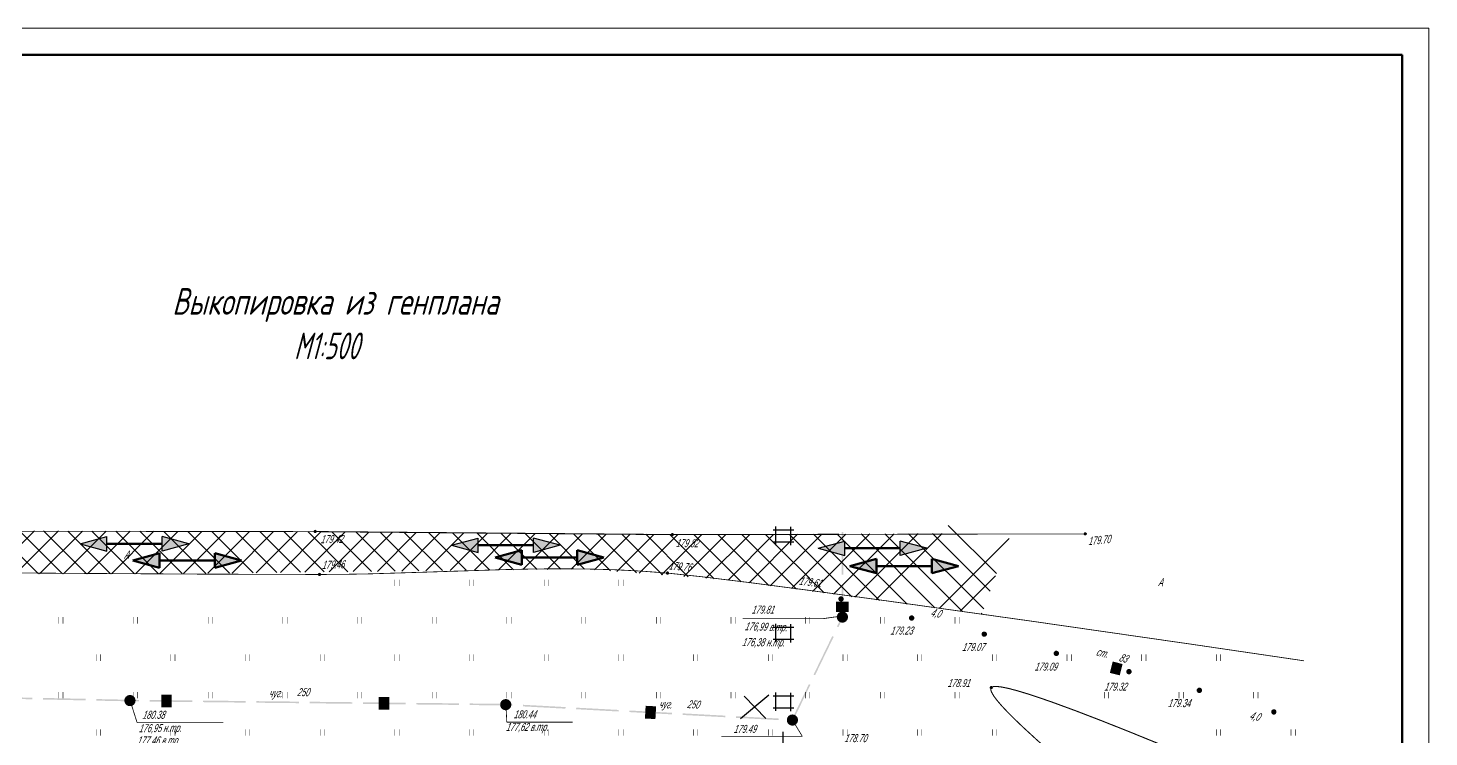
# Model space of a CAD drawing. Header units: millimetres. Extents: x 152217 to 562659, y 54507 to 219294.
# Drawn here: x 560015.8 to 560278.4, y 219161.2 to 219294 of the extents above; entities that cross this region are included whole.
import ezdxf

# ---------------------------------------------------------------- set-up
doc = ezdxf.new("R2010")
doc.units = ezdxf.units.MM
for name, pattern in [('т-1.5_0.50', [0.75, 0, -0.75]), ('т-1_0.50', [0.5, 0, -0.5]), ('Штриховая 1.5-1.5_0.50', [1.5, 0.75, -0.75])]:
    doc.linetypes.add(name, pattern=pattern)
doc.layers.get('0').update_dxf_attribs({"lineweight": 18})
for name, color, linetype in [('dimension', 1, 'Continuous'), ('Водопровод без подразд.', 7, 'Continuous'), ('Колодцы на водопроводах', 7, 'Continuous'), ('Контур растительности_ угодий_ грунтов и др.', 7, 'Continuous'), ('Опоры трубопровода мет.', 7, 'Continuous'), ('Проезжие части улиц и тротуаров (без бортового камня)', 7, 'Continuous'), ('Растительность травяная луговая', 7, 'Continuous'), ('Рельеф', 7, 'Continuous'), ('Ситуация', 7, 'Continuous'), ('Тепло наземн.', 7, 'Continuous')]:
    doc.layers.add(name, color=color, linetype=linetype)
for name, color, linetype, lineweight in [('OSN', 7, 'Continuous', 60), ('ИИ_ОФОРМЛЕНИЕ_025', 7, 'Continuous', 25), ('Толст.рамка', 7, 'Continuous', 60), ('Тонк.рамка', 10, 'Continuous', 20)]:
    doc.layers.add(name, color=color, linetype=linetype, lineweight=lineweight)
doc.styles.get("Standard").update_dxf_attribs({"font": 'simplex.shx', "width": 0.6, "oblique": 15})

# ---------------------------------------------------------------- blocks, each defined once
blk = doc.blocks.new('118 - 330 отм высот')
blk.add_hatch(color=7).paths.add_polyline_path([(0.1, 0.12), (0, 0.16), (-0.09, 0.12), (-0.15, 0.03), (-0.13, -0.07), (-0.05, -0.14), (0.05, -0.14), (0.13, -0.07), (0.15, 0.03)])
at = {"color": 7, "linetype": 'Continuous', "lineweight": 0, "const_width": 0.01, "flags": 128}
blk.add_lwpolyline([(0.1, 0.12), (0, 0.16), (-0.09, 0.12), (-0.15, 0.03), (-0.13, -0.07), (-0.05, -0.14), (0.05, -0.14), (0.13, -0.07), (0.15, 0.03), (0.1, 0.12)], close=True, dxfattribs=at)
blk = doc.blocks.new('DIMENSION_1244')
at = {"color": 7, "linetype": 'Continuous', "lineweight": 0, "const_width": 0.075, "flags": 128}
for points in [[(4066.90997, 2214.889579), (4066.993893, 2213.26707)], [(4066.993893, 2213.26707), (4073.176209, 2213.26707)]]:
    blk.add_lwpolyline(points, dxfattribs=at)
at = {"color": 7, "insert": (4071.686144, 2214.26707), "char_height": 1.262627, "attachment_point": 7}
blk.add_mtext('{\\fArial|c1|b0|i1;\\l\\C0; }', dxfattribs=at)
blk = doc.blocks.new('DIMENSION_1338')
at = {"color": 7, "linetype": 'Continuous', "lineweight": 0, "const_width": 0.075, "flags": 128}
for points in [[(4066.90997, 2214.889579), (4066.993893, 2213.26707)], [(4066.993893, 2213.26707), (4073.176209, 2213.26707)]]:
    blk.add_lwpolyline(points, dxfattribs=at)
at = {"color": 7, "insert": (4071.686144, 2214.26707), "char_height": 1.262627, "attachment_point": 7}
blk.add_mtext('{\\fArial|c1|b0|i1;\\l\\C0; }', dxfattribs=at)
blk = doc.blocks.new('DIMENSION_1374')
at = {"color": 7, "linetype": 'Continuous', "lineweight": 0, "const_width": 0.075, "flags": 128}
for points in [[(4098.484477, 2223.215523), (4096.630067, 2222.956768)], [(4096.630067, 2222.956768), (4089.104612, 2222.956768)]]:
    blk.add_lwpolyline(points, dxfattribs=at)
at = {"color": 7, "insert": (4090.104612, 2223.956768), "char_height": 1.262627, "attachment_point": 7}
blk.add_mtext('{\\fArial|c1|b0|i1;\\l\\C0; }', dxfattribs=at)
blk = doc.blocks.new('DIMENSION_1380')
at = {"color": 7, "linetype": 'Continuous', "lineweight": 0, "const_width": 0.075, "flags": 128}
for points in [[(4031.680488, 2215.308314), (4032.337334, 2213.223541)], [(4032.337334, 2213.223541), (4040.419402, 2213.223541)]]:
    blk.add_lwpolyline(points, dxfattribs=at)
at = {"color": 7, "insert": (4038.929337, 2214.223541), "char_height": 1.262627, "attachment_point": 7}
blk.add_mtext('{\\fArial|c1|b0|i1;\\l\\C0; }', dxfattribs=at)
blk = doc.blocks.new('DIMENSION_1386')
at = {"color": 7, "linetype": 'Continuous', "lineweight": 0, "const_width": 0.075, "flags": 128}
for points in [[(4093.764667, 2213.461513), (4094.697758, 2211.928449)], [(4094.697758, 2211.928449), (4087.116727, 2211.928449)]]:
    blk.add_lwpolyline(points, dxfattribs=at)
at = {"color": 7, "insert": (4088.116727, 2212.928449), "char_height": 1.262627, "attachment_point": 7}
blk.add_mtext('{\\fArial|c1|b0|i1;\\l\\C0; }', dxfattribs=at)
blk = doc.blocks.new('2011 - 401 трава')
at = {"color": 7, "linetype": 'Continuous', "lineweight": 0, "const_width": 0.1, "flags": 128}
for points in [[(0, 0), (0, 1.2)], [(0.8, 0), (0.8, 1.2)]]:
    blk.add_lwpolyline(points, dxfattribs=at)
blk = doc.blocks.new('49 - 117.2.1 колодц.смотр.на водопроводах d-2.0')
at = {"true_color": 0xffffff}
blk.add_hatch(color=7, dxfattribs=at).paths.add_polyline_path([(-0.00002, 1), (-0.3827, 0.92388), (-0.70712, 0.70712), (-0.92388, 0.3827), (-1, 0), (-0.92388, -0.38268), (-0.70712, -0.7071), (-0.3827, -0.92386), (0, -0.99998), (0.38268, -0.92386), (0.7071, -0.7071), (0.92386, -0.38268), (0.99998, 0.00002), (0.92386, 0.3827), (0.7071, 0.70712), (0.38268, 0.92388)])
at = {"color": 7, "linetype": 'Continuous', "lineweight": 0, "const_width": 0.1, "flags": 128}
blk.add_lwpolyline([(-1, 0), (1, 0)], dxfattribs=at)
blk.add_lwpolyline([(0, 1), (0.269797, 0.962917), (0.519584, 0.854419), (0.730836, 0.682553), (0.887885, 0.460065), (0.979084, 0.203456), (0.997669, -0.068242), (0.942261, -0.33488), (0.81697, -0.57668), (0.631088, -0.775711), (0.398401, -0.917211), (0.136167, -0.990686), (-0.136167, -0.990686), (-0.398401, -0.917211), (-0.631088, -0.775711), (-0.81697, -0.57668), (-0.942261, -0.33488), (-0.997669, -0.068242), (-0.979084, 0.203456), (-0.887885, 0.460065), (-0.730836, 0.682553), (-0.519584, 0.854419), (-0.269797, 0.962917), (0, 1)], close=True, dxfattribs=at)
at = {"color": 7, "linetype": 'Continuous', "lineweight": 0, "true_color": 0xffffff, "const_width": 0.02, "flags": 128}
blk.add_lwpolyline([(0, 1), (-0.382683, 0.92388), (-0.707107, 0.707107), (-0.92388, 0.382683), (-1, 0), (-0.92388, -0.382683), (-0.707107, -0.707107), (-0.382683, -0.92388), (0, -1), (0.382683, -0.92388), (0.707107, -0.707107), (0.92388, -0.382683), (1, 0), (0.92388, 0.382683), (0.707107, 0.707107), (0.382683, 0.92388), (0, 1)], close=True, dxfattribs=at)
blk = doc.blocks.new('22 - 107.1.1 столбы метал d-1.0')
blk.add_hatch(color=7).paths.add_polyline_path([(-0.00002, 0.5), (-0.25, 0.43302), (-0.43302, 0.25002), (-0.5, 0.00002), (-0.43302, -0.24998), (-0.25002, -0.433), (-0.00002, -0.5), (0.24998, -0.433), (0.433, -0.25), (0.5, 0), (0.433, 0.25), (0.25, 0.43302)])
at = {"color": 7, "linetype": 'Continuous', "lineweight": 0, "const_width": 0.02, "flags": 128}
blk.add_lwpolyline([(0, 0.5), (-0.25, 0.433013), (-0.433013, 0.25), (-0.5, 0), (-0.433013, -0.25), (-0.25, -0.433013), (0, -0.5), (0.25, -0.433013), (0.433013, -0.25), (0.5, 0), (0.433013, 0.25), (0.25, 0.433013), (0, 0.5)], close=True, dxfattribs=at)

msp = doc.modelspace()

# ---------------------------------------------------------------- hatches: boundary and pattern name
at = {"layer": 'Водопровод без подразд.'}
for points in [[(560168.604, 219191.6236), (560168.618, 219199.6236), (560168.318, 219199.6241), (560168.304, 219191.6241)], [(560168.2901, 219183.7026), (560167.4119, 219181.8949), (560167.6818, 219181.7638), (560168.575, 219183.6025), (560168.4401, 219183.668), (560168.5901, 219183.6677), (560168.6005, 219189.6236), (560168.3005, 219189.6241)], [(560163.3122, 219172.769), (560166.8079, 219179.9648), (560166.538, 219180.0959), (560163.0424, 219172.9001)], [(560158.9789, 219164.5354), (560158.4783, 219164.5622), (560158.4622, 219164.2626), (560159.0623, 219164.2304), (560159.0703, 219164.3802), (560159.2052, 219164.3147), (560162.4383, 219170.97), (560162.1685, 219171.1011)], [(560008.5535, 219168.4349), (560016.5517, 219168.2666), (560016.558, 219168.5666), (560008.5598, 219168.7348)], [(560018.5513, 219168.2246), (560026.5495, 219168.0563), (560026.5558, 219168.3562), (560018.5576, 219168.5245)], [(560034.8825, 219168.181), (560028.5554, 219168.3141), (560028.5491, 219168.0142), (560034.877, 219167.8811), (560034.8801, 219168.031), (560034.8785, 219167.881), (560036.5491, 219167.8628), (560036.5523, 219168.1628)], [(560038.549, 219167.841), (560046.5485, 219167.7539), (560046.5518, 219168.0538), (560038.5522, 219168.141)], [(560048.5484, 219167.7321), (560056.5479, 219167.6449), (560056.5512, 219167.9449), (560048.5516, 219168.0321)], [(560058.5478, 219167.6231), (560066.5473, 219167.5359), (560066.5506, 219167.8359), (560058.551, 219167.9231)], [(560068.5472, 219167.5141), (560076.5467, 219167.4269), (560076.55, 219167.7269), (560068.5504, 219167.8141)], [(560078.5466, 219167.4052), (560086.5461, 219167.318), (560086.5494, 219167.618), (560078.5499, 219167.7051)], [(560088.546, 219167.2962), (560096.5455, 219167.209), (560096.5488, 219167.509), (560088.5493, 219167.5962)], [(560126.5242, 219166.2764), (560118.5357, 219166.7049), (560118.5196, 219166.4053), (560126.5081, 219165.9768)], [(560136.5098, 219165.7407), (560128.5213, 219166.1692), (560128.5053, 219165.8696), (560136.4938, 219165.4411)], [(560146.4955, 219165.205), (560138.507, 219165.6335), (560138.4909, 219165.334), (560146.4794, 219164.9054)]]:
    msp.add_hatch(color=7, dxfattribs=at).paths.add_polyline_path(points)
at = {"layer": 'Водопровод без подразд.', "true_color": 0xffffff}
for points in [[(560167.2482, 219184.6144), (560167.2516, 219186.583), (560169.6387, 219186.5788), (560169.6353, 219184.6102)], [(560081.5313, 219168.7163), (560083.4998, 219168.6948), (560083.4738, 219166.3078), (560081.5053, 219166.3293)], [(560131.5523, 219167.0517), (560133.5181, 219166.9462), (560133.3902, 219164.5625), (560131.4244, 219164.668)]]:
    msp.add_hatch(color=7, dxfattribs=at).paths.add_polyline_path(points)
at = {"layer": 'ИИ_ОФОРМЛЕНИЕ_025'}
h = msp.add_hatch(color=5, dxfattribs=at)
h.dxf.hatch_style = 1
h.paths.add_polyline_path([(560025.5298, 219197.3904), (560030.5298, 219196.0346), (560030.5298, 219198.7461)])
h.paths.add_polyline_path([(560045.8915, 219197.3904), (560040.8915, 219198.7461), (560040.8915, 219196.0346)])
h = msp.add_hatch(color=5, dxfattribs=at)
h.dxf.hatch_style = 1
h.paths.add_polyline_path([(560095.1547, 219197.1161), (560100.1547, 219195.7603), (560100.1547, 219198.4719)])
h.paths.add_polyline_path([(560115.5164, 219197.1161), (560110.5164, 219198.4719), (560110.5164, 219195.7603)])
h = msp.add_hatch(color=5, dxfattribs=at)
h.dxf.hatch_style = 1
h.paths.add_polyline_path([(560163.9085, 219196.5555), (560168.9085, 219195.1998), (560168.9085, 219197.9113)])
h.paths.add_polyline_path([(560184.2702, 219196.5555), (560179.2702, 219197.9113), (560179.2702, 219195.1998)])
at = {"layer": 'ИИ_ОФОРМЛЕНИЕ_025', "lineweight": 50}
h = msp.add_hatch(color=1, dxfattribs=at)
h.dxf.hatch_style = 1
h.paths.add_polyline_path([(560035.4465, 219194.2641), (560040.4465, 219192.9084), (560040.4465, 219195.6199)])
h.paths.add_polyline_path([(560055.8082, 219194.2641), (560050.8082, 219195.6199), (560050.8082, 219192.9084)])
h = msp.add_hatch(color=1, dxfattribs=at)
h.dxf.hatch_style = 1
h.paths.add_polyline_path([(560103.3748, 219194.8205), (560108.3748, 219193.4647), (560108.3748, 219196.1763)])
h.paths.add_polyline_path([(560123.7364, 219194.8205), (560118.7364, 219196.1763), (560118.7364, 219193.4647)])
h = msp.add_hatch(color=1, dxfattribs=at)
h.dxf.hatch_style = 1
h.paths.add_polyline_path([(560169.847, 219193.2258), (560174.847, 219191.87), (560174.847, 219194.5815)])
h.paths.add_polyline_path([(560190.2086, 219193.2258), (560185.2086, 219194.5815), (560185.2086, 219191.87)])
at = {"layer": 'Тепло наземн.', "true_color": 0xffffff}
msp.add_hatch(color=7, dxfattribs=at).paths.add_polyline_path([(560219.1172, 219175.3375), (560220.9699, 219174.8724), (560220.4374, 219172.7511), (560218.5847, 219173.2162)])

# ---------------------------------------------------------------- linework, layer by layer
at = {"layer": 'OSN', "color": 6, "linetype": 'Continuous', "lineweight": 30}
for p, q in [((560155.4336, 219200.0116), (560159.3329, 219200.0116)), ((560155.956, 219197.1564), (560155.956, 219200.62)), ((560158.7085, 219200.5691), (560158.7085, 219197.1132)), ((560155.4591, 219197.7421), (560159.3584, 219197.7421)), ((560155.4336, 219181.8054), (560159.3329, 219181.8054)), ((560155.956, 219178.9501), (560155.956, 219182.4138)), ((560158.7085, 219182.3629), (560158.7085, 219178.907)), ((560155.4591, 219179.5359), (560159.3584, 219179.5359)), ((560155.4336, 219168.9384), (560159.3329, 219168.9384)), ((560155.956, 219166.0831), (560155.956, 219169.5468)), ((560158.7085, 219169.4959), (560158.7085, 219166.04)), ((560155.4591, 219166.6689), (560159.3584, 219166.6689)), ((560157.2476, 219162.1624), (560157.2476, 219150.7918))]:
    msp.add_line(p, q, dxfattribs=at)
at = {"layer": 'ИИ_ОФОРМЛЕНИЕ_025', "color": 6}
for p, q in [((560008.9625, 219191.7565), (560017.0075, 219199.8015)), ((560017.7582, 219191.7565), (560009.6891, 219199.8256)), ((560013.4526, 219191.7565), (560021.4829, 219199.7868)), ((560022.2483, 219191.7565), (560014.1941, 219199.8108)), ((560017.9427, 219191.7565), (560025.9583, 219199.7721)), ((560026.7385, 219191.7565), (560018.699, 219199.796)), ((560022.4329, 219191.7565), (560030.4337, 219199.7574)), ((560031.2286, 219191.7565), (560023.2039, 219199.7811)), ((560026.923, 219191.7565), (560034.9091, 219199.7427)), ((560035.7187, 219191.7565), (560027.7089, 219199.7663)), ((560031.4131, 219191.7565), (560039.3846, 219199.728)), ((560040.2088, 219191.7565), (560032.2138, 219199.7515)), ((560035.9032, 219191.7565), (560043.86, 219199.7132)), ((560044.6494, 219191.8061), (560036.7188, 219199.7367)), ((560040.3935, 219191.7566), (560048.3354, 219199.6985)), ((560049.0879, 219191.8577), (560041.2237, 219199.7219)), ((560044.9364, 219191.8094), (560052.8177, 219199.6907)), ((560053.5264, 219191.9094), (560045.7286, 219199.7071)), ((560049.4794, 219191.8623), (560057.3022, 219199.6851)), ((560057.9649, 219191.961), (560050.2319, 219199.694)), ((560054.0224, 219191.9151), (560061.7866, 219199.6794)), ((560062.4034, 219192.0126), (560054.7277, 219199.6883)), ((560058.5653, 219191.968), (560066.2711, 219199.6737)), ((560066.8419, 219192.0642), (560059.2235, 219199.6826)), ((560076.7372, 219192.1793), (560084.1118, 219199.554)), ((560084.5959, 219192.2707), (560077.2547, 219199.612)), ((560081.2802, 219192.2322), (560088.5643, 219199.5163)), ((560089.0344, 219192.3224), (560081.7831, 219199.5737)), ((560085.8231, 219192.285), (560093.0168, 219199.4787)), ((560093.4729, 219192.374), (560086.3115, 219199.5354)), ((560090.3661, 219192.3379), (560097.4693, 219199.441)), ((560097.9114, 219192.4256), (560090.8399, 219199.4971)), ((560094.9091, 219192.3907), (560101.9217, 219199.4033)), ((560102.3499, 219192.4772), (560095.3684, 219199.4588)), ((560099.4521, 219192.4435), (560106.3742, 219199.3657)), ((560106.7884, 219192.5289), (560099.8968, 219199.4205)), ((560103.995, 219192.4964), (560110.8267, 219199.328)), ((560111.2269, 219192.5805), (560104.4252, 219199.3822)), ((560108.538, 219192.5492), (560115.2792, 219199.2904)), ((560115.6654, 219192.6321), (560108.9537, 219199.3439)), ((560113.081, 219192.6021), (560119.7316, 219199.2527)), ((560120.1217, 219192.6659), (560113.4821, 219199.3056)), ((560117.6239, 219192.6549), (560124.1841, 219199.2151)), ((560124.977, 219192.3008), (560118.0105, 219199.2673)), ((560121.985, 219192.5258), (560128.6366, 219199.1774)), ((560129.8323, 219191.9356), (560122.5389, 219199.229)), ((560126.161, 219192.2117), (560133.1115, 219199.1623)), ((560142.8652, 219190.9554), (560151.0583, 219199.1484)), ((560154.6363, 219189.5822), (560145.0655, 219199.1531)), ((560147.0091, 219190.6092), (560155.5449, 219199.145)), ((560166.7957, 219187.9451), (560178.1163, 219199.2657)), ((560180.5799, 219186.0892), (560167.464, 219199.2052)), ((560170.753, 219187.4123), (560182.6321, 219199.2914)), ((560185.7687, 219185.3906), (560171.9288, 219199.2306)), ((560174.7103, 219186.8795), (560187.1478, 219199.317)), ((560190.9574, 219184.692), (560176.3935, 219199.2559)), ((560194.947, 219185.1926), (560180.8583, 219199.2813)), ((560196.1335, 219188.4962), (560185.323, 219199.3067)), ((560197.32, 219191.7999), (560188.2869, 219200.833)), ((560186.5823, 219185.2811), (560199.6843, 219198.3831)), ((560190.5396, 219184.7483), (560197.1679, 219191.3766)), ((560194.497, 219184.2155), (560194.6516, 219184.3701))]:
    msp.add_line(p, q, dxfattribs=at)
at = {"layer": 'ИИ_ОФОРМЛЕНИЕ_025', "color": 5}
for p, q in [((560025.5298, 219197.3904), (560030.5298, 219198.7461)), ((560025.5298, 219197.3904), (560030.5298, 219196.0346)), ((560030.5298, 219196.0346), (560030.5298, 219198.7461)), ((560040.8915, 219196.0346), (560040.8915, 219198.7461)), ((560045.8915, 219197.3904), (560040.8915, 219198.7461)), ((560045.8915, 219197.3904), (560040.8915, 219196.0346)), ((560095.1547, 219197.1161), (560100.1547, 219198.4719)), ((560095.1547, 219197.1161), (560100.1547, 219195.7603)), ((560100.1547, 219195.7603), (560100.1547, 219198.4719)), ((560110.5164, 219195.7603), (560110.5164, 219198.4719)), ((560115.5164, 219197.1161), (560110.5164, 219198.4719)), ((560115.5164, 219197.1161), (560110.5164, 219195.7603)), ((560163.9085, 219196.5555), (560168.9085, 219197.9113)), ((560163.9085, 219196.5555), (560168.9085, 219195.1998)), ((560168.9085, 219195.1998), (560168.9085, 219197.9113)), ((560179.2702, 219195.1998), (560179.2702, 219197.9113)), ((560184.2702, 219196.5555), (560179.2702, 219197.9113)), ((560184.2702, 219196.5555), (560179.2702, 219195.1998))]:
    msp.add_line(p, q, dxfattribs=at)
at = {"layer": 'ИИ_ОФОРМЛЕНИЕ_025', "color": 5, "lineweight": 50}
for p, q in [((560040.8915, 219197.3904), (560030.5298, 219197.3904)), ((560110.5164, 219197.1161), (560100.1547, 219197.1161)), ((560179.2702, 219196.5555), (560168.9085, 219196.5555))]:
    msp.add_line(p, q, dxfattribs=at)
at = {"layer": 'ИИ_ОФОРМЛЕНИЕ_025', "color": 1, "lineweight": 50}
for p, q in [((560035.4465, 219194.2641), (560040.4465, 219195.6199)), ((560035.4465, 219194.2641), (560040.4465, 219192.9084)), ((560040.4465, 219192.9084), (560040.4465, 219195.6199)), ((560050.8082, 219194.2641), (560040.4465, 219194.2641)), ((560050.8082, 219192.9084), (560050.8082, 219195.6199)), ((560055.8082, 219194.2641), (560050.8082, 219195.6199)), ((560055.8082, 219194.2641), (560050.8082, 219192.9084)), ((560103.3748, 219194.8205), (560108.3748, 219196.1763)), ((560103.3748, 219194.8205), (560108.3748, 219193.4647)), ((560108.3748, 219193.4647), (560108.3748, 219196.1763)), ((560118.7364, 219194.8205), (560108.3748, 219194.8205)), ((560118.7364, 219193.4647), (560118.7364, 219196.1763)), ((560123.7364, 219194.8205), (560118.7364, 219196.1763)), ((560123.7364, 219194.8205), (560118.7364, 219193.4647)), ((560169.847, 219193.2258), (560174.847, 219194.5815)), ((560174.847, 219191.87), (560174.847, 219194.5815)), ((560185.2086, 219191.87), (560185.2086, 219194.5815)), ((560190.2086, 219193.2258), (560185.2086, 219194.5815)), ((560169.847, 219193.2258), (560174.847, 219191.87)), ((560185.2086, 219193.2258), (560174.847, 219193.2258)), ((560190.2086, 219193.2258), (560185.2086, 219191.87))]:
    msp.add_line(p, q, dxfattribs=at)
at = {"layer": 'Толст.рамка'}
for p, q in [((559457.4079, 219288.9769), (560273.4079, 219288.9788)), ((560273.4079, 219288.9807), (560273.4079, 218704.9896))]:
    msp.add_line(p, q, dxfattribs=at)
at = {"layer": 'Тонк.рамка'}
for p, q in [((560278.4079, 219293.9809), (559437.4079, 219293.9809)), ((560278.4079, 218699.9769), (560278.4079, 219293.9809))]:
    msp.add_line(p, q, dxfattribs=at)

# ---------------------------------------------------------------- block references
at = {"layer": 'Колодцы на водопроводах', "color": 7, "zscale": 2, "rotation": 346.4797719999943}
for p in [(560168.4401, 219183.668), (560159.0703, 219164.3802)]:
    msp.add_blockref('49 - 117.2.1 колодц.смотр.на водопроводах d-2.0', p, dxfattribs=at)
at = {"layer": 'Опоры трубопровода мет.', "color": 7, "zscale": 2, "rotation": 346.4797719999943}
for p in [(560168.1863, 219187.062), (560222.1687, 219173.444), (560249.3241, 219165.9063)]:
    msp.add_blockref('22 - 107.1.1 столбы метал d-1.0', p, dxfattribs=at)
at = {"layer": 'Растительность травяная луговая', "color": 7, "zscale": 2}
for p in [(560084.541, 219189.4572), (560098.541, 219189.4572), (560112.541, 219189.4572), (560126.541, 219189.4572), (560021.541, 219182.4572), (560035.541, 219182.4572), (560049.541, 219182.4572), (560063.541, 219182.4572), (560077.541, 219182.4572), (560091.541, 219182.4572), (560105.541, 219182.4572), (560119.541, 219182.4572), (560133.541, 219182.4572), (560147.541, 219182.4572), (560161.541, 219182.4572), (560189.541, 219182.4572), (560028.541, 219175.4572), (560042.541, 219175.4572), (560056.541, 219175.4572), (560070.541, 219175.4572), (560084.541, 219175.4572), (560098.541, 219175.4572), (560112.541, 219175.4572), (560126.541, 219175.4572), (560140.541, 219175.4572), (560154.541, 219175.4572), (560168.541, 219175.4572), (560182.541, 219175.4572), (560196.541, 219175.4572), (560210.541, 219175.4572), (560224.541, 219175.4572), (560238.541, 219175.4572), (560021.541, 219168.4572), (560035.541, 219168.4572), (560049.541, 219168.4572), (560063.541, 219168.4572), (560077.541, 219168.4572), (560091.541, 219168.4572), (560105.541, 219168.4572), (560119.541, 219168.4572), (560133.541, 219168.4572), (560147.541, 219168.4572), (560161.541, 219168.4572), (560175.541, 219168.4572), (560245.541, 219168.4572), (560028.541, 219161.4572), (560042.541, 219161.4572), (560056.541, 219161.4572), (560070.541, 219161.4572), (560084.541, 219161.4572), (560098.541, 219161.4572), (560112.541, 219161.4572), (560126.541, 219161.4572), (560140.541, 219161.4572), (560154.541, 219161.4572), (560182.541, 219161.4572), (560196.541, 219161.4572), (560238.541, 219161.4572), (560252.541, 219161.4572)]:
    msp.add_blockref('2011 - 401 трава', p, dxfattribs=at)
at = {"layer": 'Рельеф', "color": 7, "xscale": 2, "yscale": 2, "zscale": 2}
for p in [(560168.1863, 219187.062, 359.22), (560168.4401, 219183.668, 359.62), (560195.0325, 219180.4627, 358.14), (560208.548, 219176.8631, 358.18), (560222.1687, 219173.444, 358.64), (560196.3501, 219170.4557, 357.82), (560235.3583, 219169.9434, 358.68), (560034.8801, 219168.031, 360.76), (560249.3241, 219165.9063, 358.7), (560159.0703, 219164.3802, 358.98)]:
    msp.add_blockref('118 - 330 отм высот', p, dxfattribs=at)

# ---------------------------------------------------------------- texts
at = {"layer": 'dimension', "color": 0, "oblique": 15}
for s, width, p in [('Выкопировка из генплана', 0.7, (560042.7933, 219240.2871)), (' М1:500', 0.6, (560063.6439, 219231.9537))]:
    msp.add_text(s, height=5, dxfattribs=dict(at, width=width)).set_placement(p)
at = {"layer": 'Водопровод без подразд.', "color": 7, "char_height": 1.5, "attachment_point": 7}
for s, insert, rotation in [('{\\fBm431|c1|b0|i1;\\l\\C0;В}', (560169.4353, 219184.6106), 89.89952), ('{\\fBm431|c1|b0|i1;\\l\\C0;250}', (560066.2158, 219168.8434), 359.375618), ('{\\fBm431|c1|b0|i1;\\l\\C0;чуг.}', (560060.9434, 219168.2132), 359.375618), ('{\\fBm431|c1|b0|i1;\\l\\C0;В}', (560081.5075, 219166.5293), 359.375618), ('{\\fBm431|c1|b0|i1;\\l\\C0;чуг.}', (560134.0205, 219166.2014), 356.929373), ('{\\fBm431|c1|b0|i1;\\l\\C0;250}', (560139.315, 219166.606), 356.929373), ('{\\fBm431|c1|b0|i1;\\l\\C0;В}', (560131.4352, 219164.8677), 356.929373)]:
    msp.add_mtext(s, dxfattribs=dict(at, insert=insert, rotation=rotation))
at = {"layer": 'Рельеф', "color": 7, "char_height": 1.5, "attachment_point": 4, "bg_fill": 3, "box_fill_scale": 1, "bg_fill_color": 256, "bg_fill_transparency": 0}
for s, insert, rotation in [('{\\fD431|c1|b0|i1;\\l\\C0;179.42}', (560070.6262, 219198.2408), 0.596574), ('{\\fD431|c1|b0|i1;\\l\\C0;179.70}', (560214.5127, 219197.8686), 5.812676), ('{\\fD431|c1|b0|i1;\\l\\C0;179.82}', (560137.2403, 219197.5174), 359.272152), ('{\\fD431|c1|b0|i1;\\l\\C0;179.46}', (560070.8797, 219193.4198), 1.735886), ('{\\fD431|c1|b0|i1;\\l\\C0;179.76}', (560135.9425, 219193.3354), 354.930573), ('{\\fD431|c1|b0|i1;\\l\\C0;179.61}', (560160.3531, 219190.4815), 352.781429)]:
    msp.add_mtext(s, dxfattribs=dict(at, insert=insert, rotation=rotation))
for s, insert in [('{\\fD431|c1|b0|i1;\\l\\C0;179.81}', (560151.4321, 219185.0527)), ('{\\fD431|c1|b0|i1;\\l\\C0;179.23}', (560177.4561, 219181.1314)), ('{\\fD431|c1|b0|i1;\\l\\C0;179.07}', (560190.8938, 219178.0535)), ('{\\fD431|c1|b0|i1;\\l\\C0;179.09}', (560204.4817, 219174.375)), ('{\\fD431|c1|b0|i1;\\l\\C0;178.91}', (560188.1633, 219171.3163)), ('{\\fD431|c1|b0|i1;\\l\\C0;179.32}', (560217.544, 219170.6215)), ('{\\fD431|c1|b0|i1;\\l\\C0;179.34}', (560229.4803, 219167.5436)), ('{\\fD431|c1|b0|i1;\\l\\C0;180.38}', (560037.2099, 219165.3555)), ('{\\fD431|c1|b0|i1;\\l\\C0;180.44}', (560106.8156, 219165.446)), ('{\\fD431|c1|b0|i1;\\l\\C0;179.49}', (560148.0683, 219162.7128)), ('{\\fD431|c1|b0|i1;\\l\\C0;178.70}', (560168.8252, 219160.9784))]:
    msp.add_mtext(s, dxfattribs=dict(at, insert=insert))
at = {"layer": 'Ситуация', "color": 7, "char_height": 1.5, "attachment_point": 1}
for s, insert, rotation in [('{\\fBm431|c1|b0|i1;\\l\\C0;А}', (560033.845, 219196.1267), 358.497934), ('{\\fBm431|c1|b0|i1;\\l\\C0;А}', (560227.6707, 219190.9566), 358.497934), ('{\\fBm431|c1|b0|i1;\\l\\C0;4,0}', (560185.1797, 219185.3209), 350.035545), ('{\\fD431|c1|b0|i1;\\l\\C0;176,99\\fBm431|c1|b0|i1; в.тр.}', (560150.1645, 219182.6977), 358.638604), ('{\\fD431|c1|b0|i1;\\l\\C0;176,38\\fBm431|c1|b0|i1; н.тр.}', (560149.6432, 219179.7342), 359.501291), ('{\\fBm431|c1|b0|i1;\\l\\C0;4,0}', (560245.007, 219166.0408), 348.454708), ('{\\fD431|c1|b0|i1;\\l\\C0;177,46\\fBm431|c1|b0|i1; в.тр.}', (560036.219, 219161.3186), 0.068199)]:
    msp.add_mtext(s, dxfattribs=dict(at, insert=insert, rotation=rotation))
at = {"layer": 'Тепло наземн.', "color": 7, "char_height": 1.5, "attachment_point": 7, "rotation": 345.908466}
for s, insert in [('{\\fBm431|c1|b0|i1;\\l\\C0;ст.}', (560215.9274, 219176.4954)), ('{\\fBm431|c1|b0|i1;\\l\\C0;83}', (560220.2032, 219175.4179)), ('{\\fBm431|c1|b0|i1;\\l\\C0;Т}', (560218.7033, 219173.2781))]:
    msp.add_mtext(s, dxfattribs=dict(at, insert=insert))

# ---------------------------------------------------------------- next in the draw order: hatches: boundary and pattern name
at = {"layer": 'Водопровод без подразд.', "true_color": 0xffffff}
msp.add_hatch(color=7, dxfattribs=at).paths.add_polyline_path([(560040.7595, 219169.1606), (560042.728, 219169.1391), (560042.702, 219166.7522), (560040.7335, 219166.7736)])
at = {"layer": 'Водопровод без подразд.'}
for points in [[(560098.5454, 219167.1872), (560105.3205, 219167.1134), (560106.5368, 219167.0481), (560106.5529, 219167.3477), (560105.3334, 219167.4131), (560105.3253, 219167.2633), (560105.327, 219167.4133), (560098.5487, 219167.4872)], [(560116.5386, 219166.812), (560108.55, 219167.2406), (560108.534, 219166.941), (560116.5225, 219166.5125)], [(560156.4811, 219164.6693), (560148.4926, 219165.0979), (560148.4765, 219164.7983), (560156.4651, 219164.3698)]]:
    msp.add_hatch(color=7, dxfattribs=at).paths.add_polyline_path(points)

# ---------------------------------------------------------------- next in the draw order: linework, layer by layer
at = {"layer": 'OSN', "color": 6, "linetype": 'Continuous', "lineweight": 30}
for p, q in [((560154.6677, 219169.0483), (560149.3241, 219164.5984)), ((560150.0452, 219168.8507), (560154.0606, 219164.65))]:
    msp.add_line(p, q, dxfattribs=at)
at = {"layer": 'ИИ_ОФОРМЛЕНИЕ_025', "color": 6}
for p, q in [((560063.1083, 219192.0208), (560070.7544, 219199.6669)), ((560071.2804, 219192.1159), (560063.7193, 219199.6769)), ((560067.6513, 219192.0736), (560075.2069, 219199.6293)), ((560075.7189, 219192.1675), (560068.2151, 219199.6713)), ((560072.1942, 219192.1265), (560079.6594, 219199.5916)), ((560080.1574, 219192.2191), (560072.7262, 219199.6503)), ((560134.6876, 219191.5705), (560127.0674, 219199.1907)), ((560130.3371, 219191.8977), (560137.5982, 219199.1588)), ((560139.5428, 219191.2053), (560131.5847, 219199.1634)), ((560134.5131, 219191.5836), (560142.0849, 219199.1554)), ((560144.3981, 219190.8402), (560136.0783, 219199.16)), ((560138.6892, 219191.2695), (560146.5716, 219199.1519)), ((560149.4476, 219190.2808), (560140.5719, 219199.1565)), ((560159.825, 219188.8836), (560149.5591, 219199.1496)), ((560150.9664, 219190.0764), (560160.0532, 219199.1631)), ((560165.0138, 219188.185), (560154.0527, 219199.1461)), ((560154.9237, 219189.5435), (560164.5689, 219199.1888)), ((560170.2025, 219187.4864), (560158.5345, 219199.1545)), ((560158.8811, 219189.0107), (560169.0847, 219199.2144)), ((560162.8384, 219188.4779), (560173.6005, 219199.2401)), ((560175.3912, 219186.7878), (560162.9992, 219199.1798))]:
    msp.add_line(p, q, dxfattribs=at)
at = {"layer": 'Контур растительности_ угодий_ грунтов и др.', "color": 7, "linetype": 'т-1.5_0.50', "lineweight": 0, "const_width": 0.2, "flags": 128}
msp.add_lwpolyline([(560254.9839, 219126.3987), (560254.2144, 219125.706), (560253.2416, 219124.8891), (560252.2731, 219124.1346), (560251.2264, 219123.3867), (560250.2079, 219122.7311), (560249.2277, 219122.1741), (560248.294, 219121.7204), (560247.4151, 219121.3738), (560246.595, 219121.1358), (560245.8383, 219121.0075), (560245.1486, 219120.9896), (560244.5035, 219121.0799), (560243.8473, 219121.2779), (560243.1781, 219121.5842), (560242.4936, 219121.9997), (560241.7925, 219122.5251), (560241.0696, 219123.1638), (560240.3204, 219123.9198), (560239.5378, 219124.8003), (560238.5481, 219126.0274), (560237.4656, 219127.4859), (560236.2665, 219129.2034), (560234.6205, 219131.6528), (560233.9183, 219132.7045), (560232.1167, 219135.343), (560230.6582, 219137.3428), (560229.319, 219139.0105), (560228.0654, 219140.3836), (560226.5595, 219141.828), (560224.367, 219143.8005), (560216.8915, 219150.2434), (560216.737, 219150.3753), (560208.05, 219157.8608), (560204.9566, 219160.6095), (560202.3904, 219162.9648), (560200.7748, 219164.5072), (560199.4132, 219165.8678), (560198.2987, 219167.0535), (560197.4279, 219168.068), (560196.7979, 219168.9148), (560196.4086, 219169.5944), (560196.304, 219169.8718), (560196.2594, 219170.1078), (560196.2748, 219170.3024), (560196.3501, 219170.4557), (560196.4939, 219170.5679), (560196.7164, 219170.6415), (560197.0176, 219170.6766), (560197.3974, 219170.6732), (560198.3926, 219170.5506), (560199.7017, 219170.2737), (560201.324, 219169.8428), (560203.2587, 219169.258), (560205.5043, 219168.5198), (560208.0595, 219167.6286), (560212.1703, 219166.1187), (560216.8842, 219164.3097), (560222.1941, 219162.2043), (560228.1415, 219159.7862), (560235.6688, 219156.6655), (560239.6895, 219155.0146), (560240.0548, 219154.9203), (560240.4611, 219154.8644), (560241.4609, 219154.8615), (560242.0483, 219154.9023), (560243.2877, 219154.9564), (560243.7681, 219154.9198), (560244.1846, 219154.8348), (560244.5519, 219154.6984), (560244.8758, 219154.5082), (560246.0955, 219153.7245), (560250.1354, 219151.1182), (560252.613, 219149.4172), (560254.8308, 219147.7964), (560254.9839, 219147.6759)], dxfattribs=at)
at = {"layer": 'Проезжие части улиц и тротуаров (без бортового камня)', "color": 7, "linetype": 'Штриховая 1.5-1.5_0.50', "lineweight": 0, "const_width": 0.15, "flags": 128}
for points in [[(560003.5577, 219199.7368), (560069.6056, 219199.6766), (560136.5606, 219199.1104), (560213.9697, 219199.2399)], [(560001.5991, 219192.0194), (560025.0655, 219191.8473), (560048.1349, 219191.7106), (560070.4106, 219191.6445), (560074.8752, 219191.6703), (560079.7405, 219191.756), (560092.1877, 219192.1396), (560093.2503, 219192.1772), (560105.2153, 219192.5611), (560109.7858, 219192.6579), (560113.9649, 219192.7046), (560119.9142, 219192.6815), (560125.4413, 219192.5422), (560130.667, 219192.2834), (560135.6503, 219191.9021), (560141.8917, 219191.2406), (560150.9609, 219190.1347), (560162.806, 219188.5905), (560177.3071, 219186.6238), (560203.5732, 219182.9447), (560233.3025, 219178.6655), (560253.813, 219175.6488), (560254.9839, 219175.4706)]]:
    msp.add_lwpolyline(points, dxfattribs=at)
at = {"layer": 'Ситуация', "color": 7, "linetype": 'т-1_0.50', "lineweight": 0, "const_width": 0.2, "flags": 128}
msp.add_lwpolyline([(560167.8026, 219199.1627), (560136.5606, 219199.1104), (560069.6056, 219199.6766)], dxfattribs=at)

# ---------------------------------------------------------------- next in the draw order: block references
at = {"layer": 'Колодцы на водопроводах', "color": 7, "zscale": 2, "rotation": 346.4797719999943}
for p in [(560034.8801, 219168.031), (560105.3253, 219167.2633)]:
    msp.add_blockref('49 - 117.2.1 колодц.смотр.на водопроводах d-2.0', p, dxfattribs=at)
at = {"layer": 'Опоры трубопровода мет.', "color": 7, "zscale": 2, "rotation": 346.4797719999943}
for p in [(560181.4202, 219183.489), (560195.0325, 219180.4627), (560208.548, 219176.8631), (560235.3583, 219169.9434)]:
    msp.add_blockref('22 - 107.1.1 столбы метал d-1.0', p, dxfattribs=at)
at = {"layer": 'Растительность травяная луговая', "color": 7, "zscale": 2}
for p in [(560175.541, 219182.4572), (560189.541, 219168.4572), (560217.541, 219168.4572), (560231.541, 219168.4572), (560168.541, 219161.4572)]:
    msp.add_blockref('2011 - 401 трава', p, dxfattribs=at)
at = {"layer": 'Рельеф', "color": 7, "xscale": 2, "yscale": 2, "zscale": 2}
for name, p in [('118 - 330 отм высот', (560069.6056, 219199.6766, 358.84)), ('118 - 330 отм высот', (560136.5606, 219199.1104, 359.64)), ('118 - 330 отм высот', (560213.9697, 219199.2399, 359.4)), ('118 - 330 отм высот', (560070.4106, 219191.6445, 358.92)), ('118 - 330 отм высот', (560135.6503, 219191.9021, 359.52)), ('DIMENSION_1374', (551971.541, 214737.4572)), ('118 - 330 отм высот', (560181.4202, 219183.489, 358.46)), ('DIMENSION_1380', (551971.541, 214737.4572)), ('118 - 330 отм высот', (560105.3253, 219167.2633, 360.88)), ('DIMENSION_1244', (551971.541, 214737.4572)), ('DIMENSION_1338', (551971.541, 214737.4572)), ('DIMENSION_1386', (551971.541, 214737.4572))]:
    msp.add_blockref(name, p, dxfattribs=at)

# ---------------------------------------------------------------- next in the draw order: texts
at = {"layer": 'Водопровод без подразд.', "color": 7, "insert": (560040.7356, 219166.9736), "char_height": 1.5, "attachment_point": 7, "rotation": 359.375618}
msp.add_mtext('{\\fBm431|c1|b0|i1;\\l\\C0;В}', dxfattribs=at)
at = {"layer": 'Ситуация', "color": 7, "insert": (560036.544, 219163.5844), "char_height": 1.5, "attachment_point": 1, "rotation": 0.674037}
msp.add_mtext('{\\fD431|c1|b0|i1;\\l\\C0;176,95\\fBm431|c1|b0|i1; н.тр.}', dxfattribs=at)
at = {"layer": 'Ситуация', "color": 7, "insert": (560105.3781, 219163.8356), "char_height": 1.5, "attachment_point": 1}
msp.add_mtext('{\\fD431|c1|b0|i1;\\l\\C0;177,62\\fBm431|c1|b0|i1; в.тр.}', dxfattribs=at)

doc.saveas('drawing.dxf')
